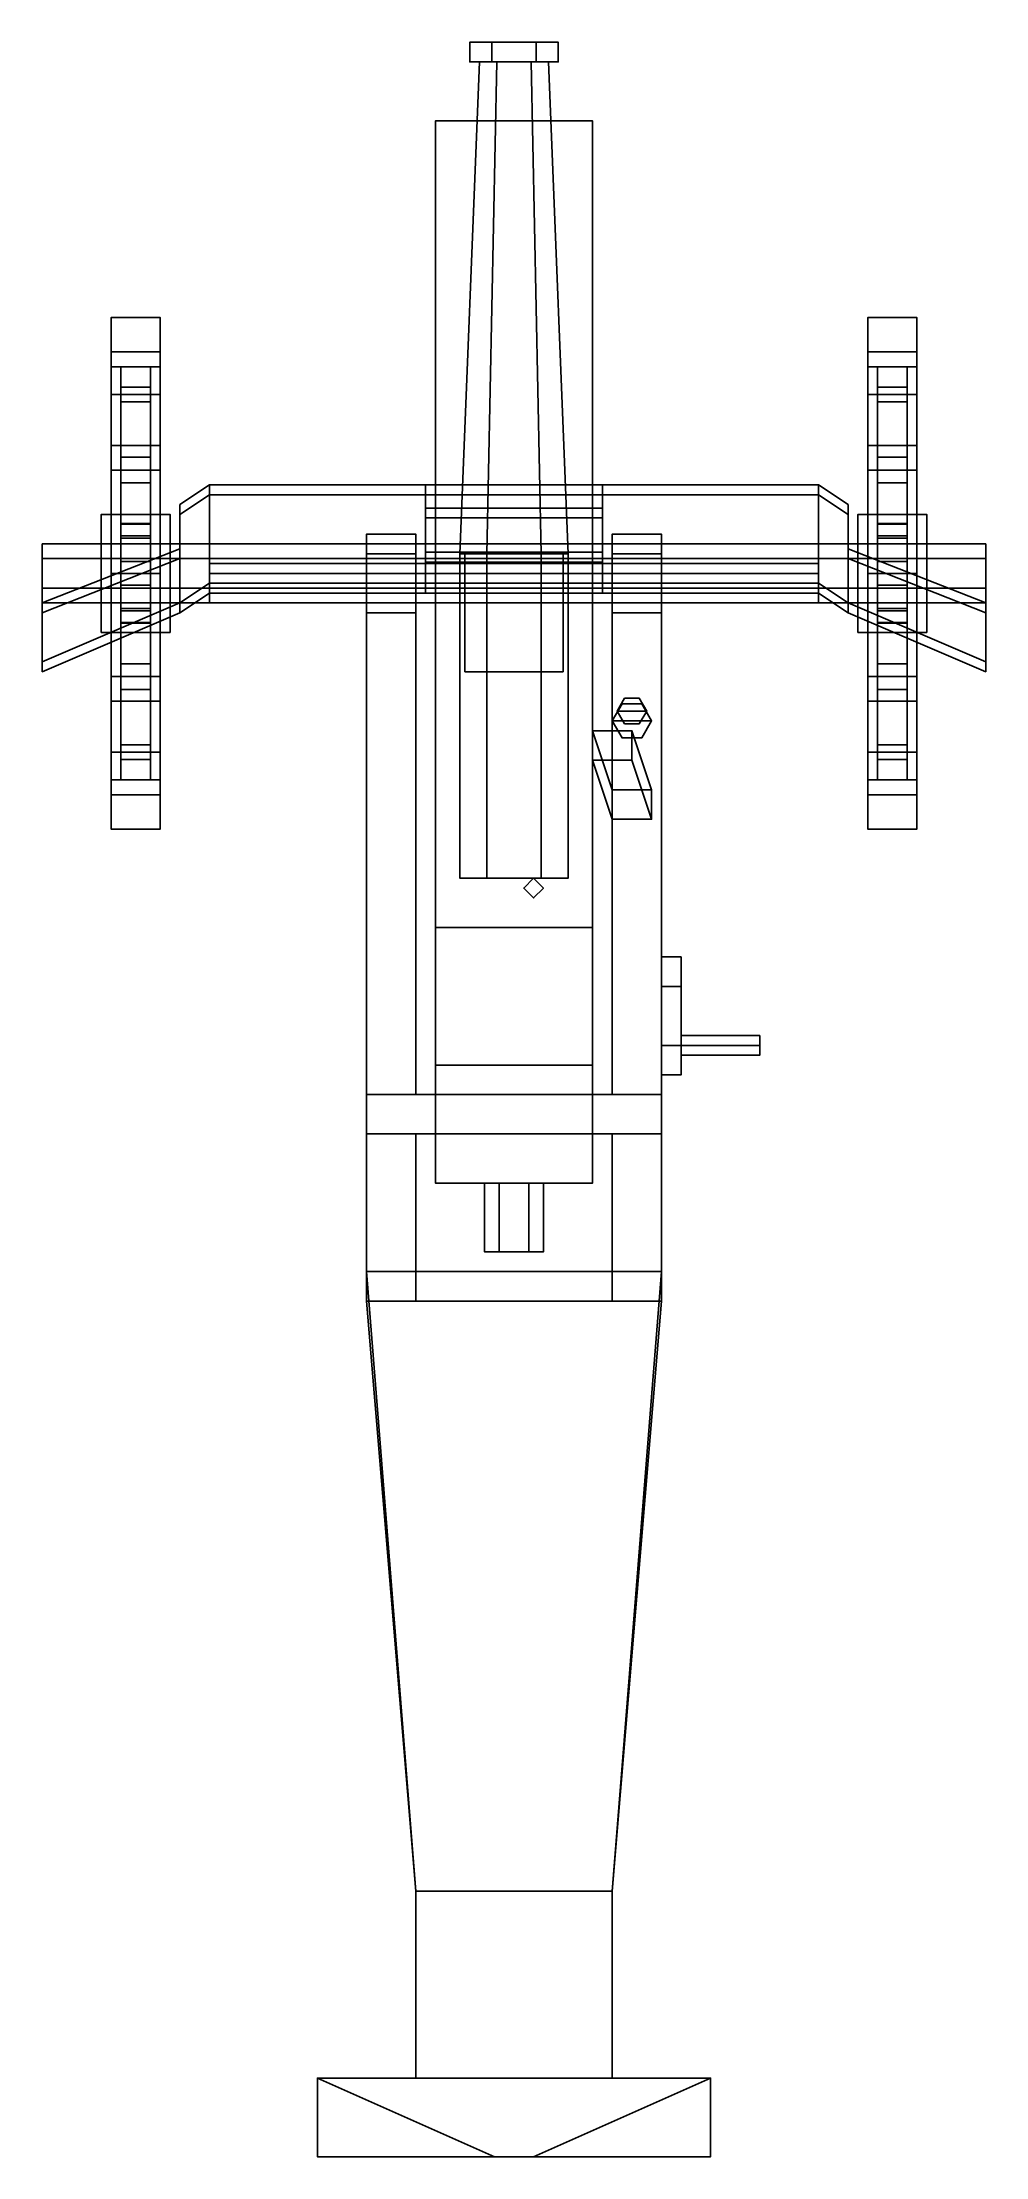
# Model space of a CAD drawing. Header units: millimetres. Extents: x -0.5 to 5.7, y -1.6 to 9.
# Drawn here: x -0.48 to 0.48, y -1.61 to 0.54 of the extents above.
import ezdxf

# ---------------------------------------------------------------- set-up
doc = ezdxf.new("R2010")
doc.units = ezdxf.units.MM
for name, color, linetype in [('barrel', 1, 'Continuous'), ('sleeve', 5, 'Continuous'), ('wheels', 2, 'Continuous')]:
    doc.layers.add(name, color=color, linetype=linetype)

msp = doc.modelspace()

# ---------------------------------------------------------------- linework, layer by layer
for points in [[(-0.31, -0.01, 1.02), (-0.31, 0.09, 0.13), (-0.34, 0.07, 0.13), (-0.34, -0.03, 1.02)], [(-0.31, 0.09, 0.13), (-0.31, 0.08, 0.13), (-0.34, 0.06, 0.13), (-0.34, 0.07, 0.13)], [(-0.09, -0.01, 1.02), (-0.09, 0.09, 0.13), (-0.31, 0.09, 0.13), (-0.31, -0.01, 1.02)], [(0.31, 0.09, 0.13), (0.31, 0.08, 0.13), (-0.31, 0.08, 0.13), (-0.31, 0.09, 0.13)], [(0.09, 0.0664, 0.34), (0.09, 0.09, 0.13), (-0.09, 0.09, 0.13), (-0.09, 0.0664, 0.34)], [(0.31, -0.01, 1.02), (0.31, 0.09, 0.13), (0.09, 0.09, 0.13), (0.09, -0.01, 1.02)], [(0.34, -0.03, 1.02), (0.34, 0.07, 0.13), (0.31, 0.09, 0.13), (0.31, -0.01, 1.02)], [(0.34, 0.07, 0.13), (0.34, 0.06, 0.13), (0.31, 0.08, 0.13), (0.31, 0.09, 0.13)], [(-0.34, -0.04, 1.02), (-0.34, 0.06, 0.13), (-0.31, 0.08, 0.13), (-0.31, -0.02, 1.02)], [(-0.34, 0.07, 0.13), (-0.34, 0.06, 0.13), (-0.34, 0.0151, 0.53), (-0.34, 0.0251, 0.53)], [(-0.31, -0.02, 1.02), (-0.31, 0.08, 0.13), (-0.09, 0.08, 0.13), (-0.09, -0.02, 1.02)], [(-0.09, 0.0564, 0.34), (-0.09, 0.08, 0.13), (0.09, 0.08, 0.13), (0.09, 0.0564, 0.34)], [(-0.09, 0.0115, 0.74), (-0.09, 0.0564, 0.34), (-0.09, 0.0664, 0.34), (-0.09, 0.0215, 0.74)], [(-0.09, 0.0664, 0.34), (-0.09, 0.0564, 0.34), (0.09, 0.0564, 0.34), (0.09, 0.0664, 0.34)], [(0.09, -0.02, 1.02), (0.09, 0.08, 0.13), (0.31, 0.08, 0.13), (0.31, -0.02, 1.02)], [(0.09, 0.0664, 0.34), (0.09, 0.0564, 0.34), (0.09, 0.0115, 0.74), (0.09, 0.0215, 0.74)], [(0.31, -0.02, 1.02), (0.31, 0.08, 0.13), (0.34, 0.06, 0.13), (0.34, -0.04, 1.02)], [(0.34, 0.0151, 0.53), (0.34, 0.06, 0.13), (0.34, 0.07, 0.13), (0.34, 0.0251, 0.53)], [(-0.34, -0.03, 1.02), (-0.34, 0.0251, 0.53), (-0.48, -0.03, 0.53), (-0.48, -0.09, 1.02)], [(-0.34, 0.0251, 0.53), (-0.34, 0.0151, 0.53), (-0.48, -0.04, 0.53), (-0.48, -0.03, 0.53)], [(-0.15, 0.04, 0.2), (-0.15, -0.02, 0.16), (-0.15, -0.02, 0.27), (-0.15, 0.04, 0.27)], [(-0.1, 0.04, 0.2), (-0.1, -0.02, 0.16), (-0.15, -0.02, 0.16), (-0.15, 0.04, 0.2)], [(-0.1, 0.04, 0.27), (-0.1, 0.04, 0.2), (-0.15, 0.04, 0.2), (-0.15, 0.04, 0.27)], [(-0.15, 0.04, 0.27), (-0.15, -0.02, 0.27), (-0.1, -0.02, 0.27), (-0.1, 0.04, 0.27)], [(-0.1, -0.02, 0.27), (-0.1, -0.02, 0.16), (-0.1, 0.04, 0.2), (-0.1, 0.04, 0.27)], [(0.1, 0.04, 0.2), (0.1, -0.02, 0.16), (0.1, -0.02, 0.27), (0.1, 0.04, 0.27)], [(0.15, 0.04, 0.2), (0.15, -0.02, 0.16), (0.1, -0.02, 0.16), (0.1, 0.04, 0.2)], [(0.15, 0.04, 0.27), (0.15, 0.04, 0.2), (0.1, 0.04, 0.2), (0.1, 0.04, 0.27)], [(0.1, 0.04, 0.27), (0.1, -0.02, 0.27), (0.15, -0.02, 0.27), (0.15, 0.04, 0.27)], [(0.15, -0.02, 0.27), (0.15, -0.02, 0.16), (0.15, 0.04, 0.2), (0.15, 0.04, 0.27)], [(0.48, -0.09, 1.02), (0.48, -0.03, 0.53), (0.34, 0.0251, 0.53), (0.34, -0.03, 1.02)], [(0.48, -0.03, 0.53), (0.48, -0.04, 0.53), (0.34, 0.0151, 0.53), (0.34, 0.0251, 0.53)], [(-0.48, -0.1, 1.02), (-0.48, -0.04, 0.53), (-0.34, 0.0151, 0.53), (-0.34, -0.04, 1.02)], [(0.31, 0, 0.3173), (0.31, 0.01, 0.3), (-0.31, 0.01, 0.3), (-0.31, 0, 0.3173)], [(0.31, 0.01, 0.3), (0.31, 0, 0.2827), (-0.31, 0, 0.2827), (-0.31, 0.01, 0.3)], [(-0.31, -0.02, 0.3173), (-0.31, 0, 0.3173), (-0.31, 0.01, 0.3), (-0.31, -0.03, 0.3)], [(-0.31, -0.03, 0.3), (-0.31, 0.01, 0.3), (-0.31, 0, 0.2827), (-0.31, -0.02, 0.2827)], [(0.31, 0, 0.2827), (0.31, -0.02, 0.2827), (-0.31, -0.02, 0.2827), (-0.31, 0, 0.2827)], [(-0.15, 0.02, 0.27), (-0.15, -0.04, 0.27), (-0.15, -0.02, 0.33), (-0.15, 0.01, 0.33)], [(-0.1, 0.01, 0.33), (-0.1, 0.02, 0.27), (-0.15, 0.02, 0.27), (-0.15, 0.01, 0.33)], [(-0.15, 0.01, 0.33), (-0.15, -0.02, 0.33), (-0.1, -0.02, 0.33), (-0.1, 0.01, 0.33)], [(-0.1, -0.02, 0.33), (-0.1, -0.04, 0.27), (-0.1, 0.02, 0.27), (-0.1, 0.01, 0.33)], [(0.09, -0.01, 1.02), (0.09, 0.0215, 0.74), (-0.09, 0.0215, 0.74), (-0.09, -0.01, 1.02)], [(0.09, 0.0215, 0.74), (0.09, 0.0115, 0.74), (-0.09, 0.0115, 0.74), (-0.09, 0.0215, 0.74)], [(-0.09, -0.02, 1.02), (-0.09, 0.0115, 0.74), (0.09, 0.0115, 0.74), (0.09, -0.02, 1.02)], [(0.1, 0.02, 0.27), (0.1, -0.04, 0.27), (0.1, -0.02, 0.33), (0.1, 0.01, 0.33)], [(0.15, 0.01, 0.33), (0.15, 0.02, 0.27), (0.1, 0.02, 0.27), (0.1, 0.01, 0.33)], [(0.1, 0.01, 0.33), (0.1, -0.02, 0.33), (0.15, -0.02, 0.33), (0.15, 0.01, 0.33)], [(0.15, -0.02, 0.33), (0.15, -0.04, 0.27), (0.15, 0.02, 0.27), (0.15, 0.01, 0.33)], [(0.31, -0.03, 0.3), (0.31, 0.01, 0.3), (0.31, 0, 0.3173), (0.31, -0.02, 0.3173)], [(0.31, -0.02, 0.2827), (0.31, 0, 0.2827), (0.31, 0.01, 0.3), (0.31, -0.03, 0.3)], [(0.34, -0.04, 1.02), (0.34, 0.0151, 0.53), (0.48, -0.04, 0.53), (0.48, -0.1, 1.02)], [(-0.34, -0.03, 1.02), (-0.34, -0.04, 1.02), (-0.31, -0.02, 1.02), (-0.31, -0.01, 1.02)], [(0.31, -0.02, 0.3173), (0.31, 0, 0.3173), (-0.31, 0, 0.3173), (-0.31, -0.02, 0.3173)], [(-0.31, -0.01, 1.02), (-0.31, -0.02, 1.02), (0.31, -0.02, 1.02), (0.31, -0.01, 1.02)], [(0.31, -0.03, 0.3), (0.31, -0.02, 0.3173), (-0.31, -0.02, 0.3173), (-0.31, -0.03, 0.3)], [(0.31, -0.02, 0.2827), (0.31, -0.03, 0.3), (-0.31, -0.03, 0.3), (-0.31, -0.02, 0.2827)], [(-0.15, -0.02, 0.16), (-0.15, -0.53, 0.16), (-0.15, -0.53, 0.27), (-0.15, -0.02, 0.27)], [(-0.15, -0.02, 0.27), (-0.15, -0.53, 0.27), (-0.1, -0.53, 0.27), (-0.1, -0.02, 0.27)], [(-0.1, -0.02, 0.16), (-0.1, -0.53, 0.16), (-0.15, -0.53, 0.16), (-0.15, -0.02, 0.16)], [(-0.15, -0.02, 0.33), (-0.15, -0.04, 0.27), (-0.1, -0.04, 0.27), (-0.1, -0.02, 0.33)], [(-0.1, -0.53, 0.27), (-0.1, -0.53, 0.16), (-0.1, -0.02, 0.16), (-0.1, -0.02, 0.27)], [(0.1, -0.02, 0.16), (0.1, -0.53, 0.16), (0.1, -0.53, 0.27), (0.1, -0.02, 0.27)], [(0.1, -0.02, 0.27), (0.1, -0.53, 0.27), (0.15, -0.53, 0.27), (0.15, -0.02, 0.27)], [(0.15, -0.02, 0.16), (0.15, -0.53, 0.16), (0.1, -0.53, 0.16), (0.1, -0.02, 0.16)], [(0.1, -0.02, 0.33), (0.1, -0.04, 0.27), (0.15, -0.04, 0.27), (0.15, -0.02, 0.33)], [(0.15, -0.53, 0.27), (0.15, -0.53, 0.16), (0.15, -0.02, 0.16), (0.15, -0.02, 0.27)], [(0.31, -0.01, 1.02), (0.31, -0.02, 1.02), (0.34, -0.04, 1.02), (0.34, -0.03, 1.02)], [(-0.48, -0.03, 0.53), (-0.48, -0.04, 0.53), (-0.48, -0.1, 1.02), (-0.48, -0.09, 1.02)], [(-0.48, -0.09, 1.02), (-0.48, -0.1, 1.02), (-0.34, -0.04, 1.02), (-0.34, -0.03, 1.02)], [(0.34, -0.03, 1.02), (0.34, -0.04, 1.02), (0.48, -0.1, 1.02), (0.48, -0.09, 1.02)], [(0.48, -0.1, 1.02), (0.48, -0.04, 0.53), (0.48, -0.03, 0.53), (0.48, -0.09, 1.02)], [(0.1125, -0.127, 0.54), (0.105, -0.14, 0.54), (0.105, -0.14, 0.74), (0.1125, -0.127, 0.74)], [(0.105, -0.14, 0.74), (0.135, -0.14, 0.74), (0.1275, -0.127, 0.74), (0.1125, -0.127, 0.74)], [(0.135, -0.14, 0.54), (0.105, -0.14, 0.54), (0.1125, -0.127, 0.54), (0.1275, -0.127, 0.54)], [(0.1275, -0.127, 0.54), (0.1125, -0.127, 0.54), (0.1125, -0.127, 0.74), (0.1275, -0.127, 0.74)], [(0.135, -0.14, 0.54), (0.1275, -0.127, 0.54), (0.1275, -0.127, 0.74), (0.135, -0.14, 0.74)], [(0.11, -0.1327, 0.48), (0.1, -0.15, 0.48), (0.1, -0.15, 0.6), (0.11, -0.1327, 0.6)], [(0.1, -0.15, 0.6), (0.14, -0.15, 0.6), (0.13, -0.1327, 0.6), (0.11, -0.1327, 0.6)], [(0.14, -0.15, 0.48), (0.1, -0.15, 0.48), (0.11, -0.1327, 0.48), (0.13, -0.1327, 0.48)], [(0.1, -0.15, 0.48), (0.11, -0.1673, 0.48), (0.11, -0.1673, 0.6), (0.1, -0.15, 0.6)], [(0.11, -0.1673, 0.6), (0.13, -0.1673, 0.6), (0.14, -0.15, 0.6), (0.1, -0.15, 0.6)], [(0.105, -0.14, 0.54), (0.1125, -0.153, 0.6), (0.1125, -0.153, 0.74), (0.105, -0.14, 0.74)], [(0.1125, -0.153, 0.74), (0.1275, -0.153, 0.74), (0.135, -0.14, 0.74), (0.105, -0.14, 0.74)], [(0.13, -0.1327, 0.48), (0.11, -0.1327, 0.48), (0.11, -0.1327, 0.6), (0.13, -0.1327, 0.6)], [(0.1275, -0.153, 0.6), (0.135, -0.14, 0.54), (0.135, -0.14, 0.74), (0.1275, -0.153, 0.74)], [(0.14, -0.15, 0.48), (0.13, -0.1327, 0.48), (0.13, -0.1327, 0.6), (0.14, -0.15, 0.6)], [(0.13, -0.1673, 0.48), (0.14, -0.15, 0.48), (0.14, -0.15, 0.6), (0.13, -0.1673, 0.6)], [(0.08, -0.16, 0.35), (0.08, -0.19, 0.35), (0.08, -0.19, 0.54), (0.08, -0.16, 0.54)], [(0.12, -0.16, 0.54), (0.12, -0.16, 0.35), (0.08, -0.16, 0.35), (0.08, -0.16, 0.54)], [(0.08, -0.16, 0.54), (0.08, -0.19, 0.54), (0.12, -0.19, 0.54), (0.12, -0.16, 0.54)], [(0.12, -0.16, 0.35), (0.14, -0.22, 0.27), (0.1, -0.22, 0.27), (0.08, -0.16, 0.35)], [(0.1, -0.22, 0.27), (0.1, -0.25, 0.27), (0.08, -0.19, 0.35), (0.08, -0.16, 0.35)], [(0.11, -0.1673, 0.48), (0.13, -0.1673, 0.48), (0.13, -0.1673, 0.6), (0.11, -0.1673, 0.6)], [(0.1125, -0.153, 0.6), (0.1275, -0.153, 0.6), (0.1275, -0.153, 0.74), (0.1125, -0.153, 0.74)], [(0.12, -0.19, 0.54), (0.12, -0.19, 0.35), (0.12, -0.16, 0.35), (0.12, -0.16, 0.54)], [(0.12, -0.19, 0.35), (0.14, -0.25, 0.27), (0.14, -0.22, 0.27), (0.12, -0.16, 0.35)], [(0.08, -0.19, 0.54), (0.08, -0.19, 0.35), (0.12, -0.19, 0.35), (0.12, -0.19, 0.54)], [(0.08, -0.19, 0.35), (0.1, -0.25, 0.27), (0.14, -0.25, 0.27), (0.12, -0.19, 0.35)], [(0.15, -0.39, 0.26), (0.15, -0.42, 0.312), (0.17, -0.42, 0.312), (0.17, -0.39, 0.26)], [(0.15, -0.42, 0.208), (0.15, -0.39, 0.26), (0.17, -0.39, 0.26), (0.17, -0.42, 0.208)], [(0.17, -0.42, 0.312), (0.17, -0.48, 0.312), (0.17, -0.51, 0.26), (0.17, -0.39, 0.26)], [(0.17, -0.39, 0.26), (0.17, -0.51, 0.26), (0.17, -0.48, 0.208), (0.17, -0.42, 0.208)], [(0.15, -0.42, 0.312), (0.15, -0.48, 0.312), (0.17, -0.48, 0.312), (0.17, -0.42, 0.312)], [(0.15, -0.48, 0.208), (0.15, -0.42, 0.208), (0.17, -0.42, 0.208), (0.17, -0.48, 0.208)], [(0.17, -0.47, 0.23), (0.17, -0.48, 0.24), (0.25, -0.48, 0.24), (0.25, -0.47, 0.23)], [(0.17, -0.48, 0.22), (0.17, -0.47, 0.23), (0.25, -0.47, 0.23), (0.25, -0.48, 0.22)], [(0.25, -0.48, 0.24), (0.25, -0.49, 0.23), (0.25, -0.48, 0.22), (0.25, -0.47, 0.23)], [(0.15, -0.48, 0.312), (0.15, -0.51, 0.26), (0.17, -0.51, 0.26), (0.17, -0.48, 0.312)], [(0.15, -0.51, 0.26), (0.15, -0.48, 0.208), (0.17, -0.48, 0.208), (0.17, -0.51, 0.26)], [(0.17, -0.48, 0.24), (0.17, -0.49, 0.23), (0.25, -0.49, 0.23), (0.25, -0.48, 0.24)], [(0.17, -0.49, 0.23), (0.17, -0.48, 0.22), (0.25, -0.48, 0.22), (0.25, -0.49, 0.23)], [(-0.15, -0.53, 0.16), (-0.15, -0.57, 0.16), (-0.15, -0.57, 0.27), (-0.15, -0.53, 0.27)], [(-0.15, -0.53, 0.27), (-0.15, -0.57, 0.27), (0.15, -0.57, 0.27), (0.15, -0.53, 0.27)], [(0.15, -0.53, 0.16), (0.15, -0.57, 0.16), (-0.15, -0.57, 0.16), (-0.15, -0.53, 0.16)], [(0.1, -0.53, 0.27), (0.1, -0.53, 0.16), (-0.1, -0.53, 0.16), (-0.1, -0.53, 0.27)], [(0.15, -0.57, 0.27), (0.15, -0.57, 0.16), (0.15, -0.53, 0.16), (0.15, -0.53, 0.27)], [(-0.15, -0.57, 0.16), (-0.15, -0.71, 0.16), (-0.15, -0.74, 0.27), (-0.15, -0.57, 0.27)], [(-0.1, -0.57, 0.16), (-0.1, -0.71, 0.16), (-0.15, -0.71, 0.16), (-0.15, -0.57, 0.16)], [(-0.15, -0.57, 0.27), (-0.15, -0.74, 0.27), (-0.1, -0.74, 0.27), (-0.1, -0.57, 0.27)], [(-0.1, -0.57, 0.27), (-0.1, -0.57, 0.16), (0.1, -0.57, 0.16), (0.1, -0.57, 0.27)], [(-0.1, -0.74, 0.27), (-0.1, -0.71, 0.16), (-0.1, -0.57, 0.16), (-0.1, -0.57, 0.27)], [(0.1, -0.57, 0.27), (0.1, -0.74, 0.27), (0.15, -0.74, 0.27), (0.15, -0.57, 0.27)], [(0.1, -0.57, 0.16), (0.1, -0.71, 0.16), (0.1, -0.74, 0.27), (0.1, -0.57, 0.27)], [(0.15, -0.57, 0.16), (0.15, -0.71, 0.16), (0.1, -0.71, 0.16), (0.1, -0.57, 0.16)], [(0.15, -0.74, 0.27), (0.15, -0.71, 0.16), (0.15, -0.57, 0.16), (0.15, -0.57, 0.27)], [(-0.15, -0.71, 0.16), (-0.1, -1.34), (-0.1, -1.34, 0.06), (-0.15, -0.74, 0.27)], [(0.15, -0.71, 0.16), (0.1, -1.34), (-0.1, -1.34), (-0.15, -0.71, 0.16)], [(0.1, -0.74, 0.27), (0.1, -0.71, 0.16), (-0.1, -0.71, 0.16), (-0.1, -0.74, 0.27)], [(0.1, -1.34, 0.06), (0.1, -1.34), (0.15, -0.71, 0.16), (0.15, -0.74, 0.27)], [(-0.15, -0.74, 0.27), (-0.1, -1.34, 0.06), (0.1, -1.34, 0.06), (0.15, -0.74, 0.27)], [(0.1, -1.34), (0.1, -1.53), (-0.1, -1.53), (-0.1, -1.34)], [(-0.1, -1.34), (-0.1, -1.53), (-0.1, -1.53, 0.06), (-0.1, -1.34, 0.06)], [(-0.1, -1.34, 0.06), (-0.1, -1.53, 0.06), (0.1, -1.53, 0.06), (0.1, -1.34, 0.06)], [(0.1, -1.53, 0.06), (0.1, -1.53), (0.1, -1.34), (0.1, -1.34, 0.06)], [(0.2, -1.53, 0.05), (0.2, -1.61, 0.06), (-0.2, -1.61, 0.06), (-0.2, -1.53, 0.05)], [(-0.2, -1.53, 0.05), (-0.2, -1.61, 0.06), (0.2, -1.61, 0.06), (0.2, -1.53, 0.05)], [(0.2, -1.53, -0.03), (0.2, -1.53, 0.05), (-0.2, -1.53, 0.05), (-0.2, -1.53, -0.03)], [(-0.2, -1.53, -0.03), (-0.2, -1.53, 0.05), (0.2, -1.53, 0.05), (0.2, -1.53, -0.03)], [(-0.02, -1.61, -0.1), (-0.2, -1.53, -0.03), (0.2, -1.53, -0.03), (0.02, -1.61, -0.1)], [(0.02, -1.61, -0.1), (0.2, -1.53, -0.03), (-0.2, -1.53, -0.03), (-0.02, -1.61, -0.1)], [(-0.1, -1.53, 0.06), (-0.1, -1.53), (0.1, -1.53), (0.1, -1.53, 0.06)]]:
    msp.add_3dface(points)
at = {"layer": 'barrel'}
for points in [[(-0.0225, 0.54, 0.529), (-0.045, 0.54, 0.49), (-0.045, 0.52, 0.49), (-0.0225, 0.52, 0.529)], [(-0.045, 0.54, 0.49), (-0.0225, 0.54, 0.451), (-0.0225, 0.52, 0.451), (-0.045, 0.52, 0.49)], [(0.045, 0.54, 0.49), (-0.045, 0.54, 0.49), (-0.0225, 0.54, 0.529), (0.0225, 0.54, 0.529)], [(0.0225, 0.54, 0.451), (-0.0225, 0.54, 0.451), (-0.045, 0.54, 0.49), (0.045, 0.54, 0.49)], [(0.0225, 0.54, 0.529), (-0.0225, 0.54, 0.529), (-0.0225, 0.52, 0.529), (0.0225, 0.52, 0.529)], [(-0.0225, 0.54, 0.451), (0.0225, 0.54, 0.451), (0.0225, 0.52, 0.451), (-0.0225, 0.52, 0.451)], [(0.045, 0.54, 0.49), (0.0225, 0.54, 0.529), (0.0225, 0.52, 0.529), (0.045, 0.52, 0.49)], [(0.0225, 0.54, 0.451), (0.045, 0.54, 0.49), (0.045, 0.52, 0.49), (0.0225, 0.52, 0.451)], [(-0.0175, 0.52, 0.5203), (-0.035, 0.52, 0.49), (-0.055, 0.02, 0.49), (-0.0275, 0.02, 0.5376)], [(-0.035, 0.52, 0.49), (-0.0175, 0.52, 0.4597), (-0.0275, 0.02, 0.4424), (-0.055, 0.02, 0.49)], [(-0.0225, 0.52, 0.451), (0.0225, 0.52, 0.451), (0.045, 0.52, 0.49), (-0.045, 0.52, 0.49)], [(-0.045, 0.52, 0.49), (0.045, 0.52, 0.49), (0.0225, 0.52, 0.529), (-0.0225, 0.52, 0.529)], [(0.0175, 0.52, 0.5203), (-0.0175, 0.52, 0.5203), (-0.0275, 0.02, 0.5376), (0.0275, 0.02, 0.5376)], [(-0.0175, 0.52, 0.4597), (0.0175, 0.52, 0.4597), (0.0275, 0.02, 0.4424), (-0.0275, 0.02, 0.4424)], [(0.035, 0.52, 0.49), (0.0175, 0.52, 0.5203), (0.0275, 0.02, 0.5376), (0.055, 0.02, 0.49)], [(0.0175, 0.52, 0.4597), (0.035, 0.52, 0.49), (0.055, 0.02, 0.49), (0.0275, 0.02, 0.4424)], [(-0.0275, 0.02, 0.5376), (-0.055, 0.02, 0.49), (-0.055, -0.31, 0.49), (-0.0275, -0.31, 0.5376)], [(-0.055, 0.02, 0.49), (-0.0275, 0.02, 0.4424), (-0.0275, -0.31, 0.4424), (-0.055, -0.31, 0.49)], [(0.0275, 0.02, 0.5376), (-0.0275, 0.02, 0.5376), (-0.0275, -0.31, 0.5376), (0.0275, -0.31, 0.5376)], [(-0.0275, 0.02, 0.4424), (0.0275, 0.02, 0.4424), (0.0275, -0.31, 0.4424), (-0.0275, -0.31, 0.4424)], [(0.055, 0.02, 0.49), (0.0275, 0.02, 0.5376), (0.0275, -0.31, 0.5376), (0.055, -0.31, 0.49)], [(0.0275, 0.02, 0.4424), (0.055, 0.02, 0.49), (0.055, -0.31, 0.49), (0.0275, -0.31, 0.4424)], [(0.0275, -0.31, 0.5376), (-0.0275, -0.31, 0.5376), (-0.055, -0.31, 0.49), (0.055, -0.31, 0.49)], [(0.055, -0.31, 0.49), (-0.055, -0.31, 0.49), (-0.0275, -0.31, 0.4424), (0.0275, -0.31, 0.4424)], [(0.02, -0.31, 0.46), (0.01, -0.32, 0.46), (0.01, -0.32, 0.59), (0.02, -0.31, 0.59)], [(0.02, -0.31, 0.46), (0.03, -0.32, 0.46), (0.02, -0.33, 0.46), (0.01, -0.32, 0.46)], [(0.01, -0.32, 0.59), (0.02, -0.33, 0.59), (0.03, -0.32, 0.59), (0.02, -0.31, 0.59)], [(0.01, -0.32, 0.46), (0.02, -0.33, 0.46), (0.02, -0.33, 0.59), (0.01, -0.32, 0.59)], [(0.03, -0.32, 0.46), (0.02, -0.31, 0.46), (0.02, -0.31, 0.59), (0.03, -0.32, 0.59)], [(0.02, -0.33, 0.46), (0.03, -0.32, 0.46), (0.03, -0.32, 0.59), (0.02, -0.33, 0.59)]]:
    msp.add_3dface(points, dxfattribs=at)
at = {"layer": 'sleeve'}
for points in [[(-0.08, 0.46, 0.35), (-0.08, -0.62, 0.35), (-0.08, -0.62, 0.43), (-0.08, 0.46, 0.43)], [(-0.08, 0.46, 0.43), (-0.08, -0.62, 0.43), (0.08, -0.62, 0.43), (0.08, 0.46, 0.43)], [(0.08, 0.46, 0.43), (0.08, 0.46, 0.35), (-0.08, 0.46, 0.35), (-0.08, 0.46, 0.43)], [(0.08, 0.46, 0.35), (0.08, -0.62, 0.35), (-0.08, -0.62, 0.35), (-0.08, 0.46, 0.35)], [(0.08, -0.62, 0.43), (0.08, -0.62, 0.35), (0.08, 0.46, 0.35), (0.08, 0.46, 0.43)], [(-0.05, 0.02, 0.27), (-0.05, -0.1, 0.27), (-0.05, -0.1, 0.35), (-0.05, 0.02, 0.35)], [(0.05, 0.02, 0.35), (0.05, 0.02, 0.27), (-0.05, 0.02, 0.27), (-0.05, 0.02, 0.35)], [(0.05, 0.02, 0.27), (0.05, -0.1, 0.27), (-0.05, -0.1, 0.27), (-0.05, 0.02, 0.27)], [(0.05, -0.1, 0.35), (0.05, -0.1, 0.27), (0.05, 0.02, 0.27), (0.05, 0.02, 0.35)], [(-0.05, -0.1, 0.35), (-0.05, -0.1, 0.27), (0.05, -0.1, 0.27), (0.05, -0.1, 0.35)], [(0.08, -0.34, 0.43), (0.08, -0.55, 0.43), (0.08, -0.55, 0.52), (0.08, -0.34, 0.52)], [(0.08, -0.34, 0.52), (0.08, -0.55, 0.52), (0.08, -0.55, 0.43), (0.08, -0.34, 0.43)], [(-0.08, -0.36, 0.27), (-0.08, -0.5, 0.27), (-0.08, -0.5, 0.35), (-0.08, -0.36, 0.35)], [(0.08, -0.36, 0.35), (0.08, -0.36, 0.27), (-0.08, -0.36, 0.27), (-0.08, -0.36, 0.35)], [(0.08, -0.36, 0.27), (0.08, -0.5, 0.27), (-0.08, -0.5, 0.27), (-0.08, -0.36, 0.27)], [(0.08, -0.5, 0.35), (0.08, -0.5, 0.27), (0.08, -0.36, 0.27), (0.08, -0.36, 0.35)], [(-0.08, -0.5, 0.35), (-0.08, -0.5, 0.27), (0.08, -0.5, 0.27), (0.08, -0.5, 0.35)], [(-0.08, -0.62, 0.43), (-0.08, -0.62, 0.35), (0.08, -0.62, 0.35), (0.08, -0.62, 0.43)], [(-0.015, -0.62, 0.416), (-0.03, -0.62, 0.39), (-0.03, -0.69, 0.39), (-0.015, -0.69, 0.416)], [(-0.03, -0.62, 0.39), (-0.015, -0.62, 0.364), (-0.015, -0.69, 0.364), (-0.03, -0.69, 0.39)], [(0.015, -0.62, 0.416), (-0.015, -0.62, 0.416), (-0.015, -0.69, 0.416), (0.015, -0.69, 0.416)], [(-0.015, -0.62, 0.364), (0.015, -0.62, 0.364), (0.015, -0.69, 0.364), (-0.015, -0.69, 0.364)], [(0.03, -0.62, 0.39), (0.015, -0.62, 0.416), (0.015, -0.69, 0.416), (0.03, -0.69, 0.39)], [(0.015, -0.62, 0.364), (0.03, -0.62, 0.39), (0.03, -0.69, 0.39), (0.015, -0.69, 0.364)], [(0.015, -0.69, 0.416), (-0.015, -0.69, 0.416), (-0.03, -0.69, 0.39), (0.03, -0.69, 0.39)], [(0.03, -0.69, 0.39), (-0.03, -0.69, 0.39), (-0.015, -0.69, 0.364), (0.015, -0.69, 0.364)]]:
    msp.add_3dface(points, dxfattribs=at)
at = {"layer": 'wheels'}
for points in [[(-0.41, 0.2252, 0.38), (-0.41, 0.26, 0.25), (-0.41, 0.21, 0.25), (-0.41, 0.1819, 0.355)], [(-0.36, 0.2252, 0.38), (-0.36, 0.26, 0.25), (-0.41, 0.26, 0.25), (-0.41, 0.2252, 0.38)], [(-0.41, 0.26, 0.25), (-0.41, 0.2252, 0.12), (-0.41, 0.1819, 0.145), (-0.41, 0.21, 0.25)], [(-0.36, 0.26, 0.25), (-0.36, 0.2252, 0.12), (-0.41, 0.2252, 0.12), (-0.41, 0.26, 0.25)], [(-0.36, 0.26, 0.25), (-0.36, 0.2252, 0.38), (-0.36, 0.1819, 0.355), (-0.36, 0.21, 0.25)], [(-0.36, 0.2252, 0.12), (-0.36, 0.26, 0.25), (-0.36, 0.21, 0.25), (-0.36, 0.1819, 0.145)], [(0.41, 0.2252, 0.38), (0.41, 0.26, 0.25), (0.36, 0.26, 0.25), (0.36, 0.2252, 0.38)], [(0.41, 0.26, 0.25), (0.41, 0.2252, 0.12), (0.36, 0.2252, 0.12), (0.36, 0.26, 0.25)], [(0.36, 0.26, 0.25), (0.36, 0.2252, 0.12), (0.36, 0.1819, 0.145), (0.36, 0.21, 0.25)], [(0.36, 0.2252, 0.38), (0.36, 0.26, 0.25), (0.36, 0.21, 0.25), (0.36, 0.1819, 0.355)], [(0.41, 0.26, 0.25), (0.41, 0.2252, 0.38), (0.41, 0.1819, 0.355), (0.41, 0.21, 0.25)], [(0.41, 0.2252, 0.12), (0.41, 0.26, 0.25), (0.41, 0.21, 0.25), (0.41, 0.1819, 0.145)], [(-0.41, 0.2252, 0.12), (-0.41, 0.13, 0.0248), (-0.41, 0.105, 0.0681), (-0.41, 0.1819, 0.145)], [(-0.36, 0.2252, 0.12), (-0.36, 0.13, 0.0248), (-0.41, 0.13, 0.0248), (-0.41, 0.2252, 0.12)], [(-0.41, 0.13, 0.4752), (-0.41, 0.2252, 0.38), (-0.41, 0.1819, 0.355), (-0.41, 0.105, 0.4319)], [(-0.36, 0.13, 0.4752), (-0.36, 0.2252, 0.38), (-0.41, 0.2252, 0.38), (-0.41, 0.13, 0.4752)], [(-0.36, 0.13, 0.0248), (-0.36, 0.2252, 0.12), (-0.36, 0.1819, 0.145), (-0.36, 0.105, 0.0681)], [(-0.36, 0.2252, 0.38), (-0.36, 0.13, 0.4752), (-0.36, 0.105, 0.4319), (-0.36, 0.1819, 0.355)], [(0.41, 0.13, 0.4752), (0.41, 0.2252, 0.38), (0.36, 0.2252, 0.38), (0.36, 0.13, 0.4752)], [(0.41, 0.2252, 0.12), (0.41, 0.13, 0.0248), (0.36, 0.13, 0.0248), (0.36, 0.2252, 0.12)], [(0.36, 0.2252, 0.12), (0.36, 0.13, 0.0248), (0.36, 0.105, 0.0681), (0.36, 0.1819, 0.145)], [(0.36, 0.13, 0.4752), (0.36, 0.2252, 0.38), (0.36, 0.1819, 0.355), (0.36, 0.105, 0.4319)], [(0.41, 0.13, 0.0248), (0.41, 0.2252, 0.12), (0.41, 0.1819, 0.145), (0.41, 0.105, 0.0681)], [(0.41, 0.2252, 0.38), (0.41, 0.13, 0.4752), (0.41, 0.105, 0.4319), (0.41, 0.1819, 0.355)], [(-0.36, 0.21, 0.25), (-0.36, 0.1819, 0.355), (-0.41, 0.1819, 0.355), (-0.41, 0.21, 0.25)], [(-0.36, 0.1819, 0.145), (-0.36, 0.21, 0.25), (-0.41, 0.21, 0.25), (-0.41, 0.1819, 0.145)], [(-0.4, 0.21, 0.235), (-0.4, 0.05, 0.235), (-0.4, 0.05, 0.265), (-0.4, 0.21, 0.265)], [(-0.37, 0.21, 0.235), (-0.37, 0.05, 0.235), (-0.4, 0.05, 0.235), (-0.4, 0.21, 0.235)], [(-0.4, 0.21, 0.265), (-0.4, 0.05, 0.265), (-0.37, 0.05, 0.265), (-0.37, 0.21, 0.265)], [(-0.37, 0.05, 0.265), (-0.37, 0.05, 0.235), (-0.37, 0.21, 0.235), (-0.37, 0.21, 0.265)], [(0.41, 0.21, 0.25), (0.41, 0.1819, 0.355), (0.36, 0.1819, 0.355), (0.36, 0.21, 0.25)], [(0.41, 0.1819, 0.145), (0.41, 0.21, 0.25), (0.36, 0.21, 0.25), (0.36, 0.1819, 0.145)], [(0.37, 0.21, 0.235), (0.37, 0.05, 0.235), (0.37, 0.05, 0.265), (0.37, 0.21, 0.265)], [(0.37, 0.21, 0.265), (0.37, 0.05, 0.265), (0.4, 0.05, 0.265), (0.4, 0.21, 0.265)], [(0.4, 0.21, 0.235), (0.4, 0.05, 0.235), (0.37, 0.05, 0.235), (0.37, 0.21, 0.235)], [(0.4, 0.05, 0.265), (0.4, 0.05, 0.235), (0.4, 0.21, 0.235), (0.4, 0.21, 0.265)], [(-0.36, 0.105, 0.0681), (-0.36, 0.1819, 0.145), (-0.41, 0.1819, 0.145), (-0.41, 0.105, 0.0681)], [(-0.36, 0.1819, 0.355), (-0.36, 0.105, 0.4319), (-0.41, 0.105, 0.4319), (-0.41, 0.1819, 0.355)], [(-0.4, 0.1894, 0.158), (-0.4, 0.0508, 0.238), (-0.37, 0.0508, 0.238), (-0.37, 0.1894, 0.158)], [(-0.4, 0.1744, 0.132), (-0.4, 0.0358, 0.212), (-0.4, 0.0508, 0.238), (-0.4, 0.1894, 0.158)], [(-0.37, 0.1894, 0.342), (-0.37, 0.0508, 0.262), (-0.4, 0.0508, 0.262), (-0.4, 0.1894, 0.342)], [(-0.4, 0.1894, 0.342), (-0.4, 0.0508, 0.262), (-0.4, 0.0358, 0.288), (-0.4, 0.1744, 0.368)], [(-0.37, 0.1744, 0.132), (-0.37, 0.0358, 0.212), (-0.4, 0.0358, 0.212), (-0.4, 0.1744, 0.132)], [(-0.4, 0.1744, 0.368), (-0.4, 0.0358, 0.288), (-0.37, 0.0358, 0.288), (-0.37, 0.1744, 0.368)], [(-0.37, 0.0508, 0.238), (-0.37, 0.0358, 0.212), (-0.37, 0.1744, 0.132), (-0.37, 0.1894, 0.158)], [(-0.37, 0.0358, 0.288), (-0.37, 0.0508, 0.262), (-0.37, 0.1894, 0.342), (-0.37, 0.1744, 0.368)], [(0.41, 0.1819, 0.355), (0.41, 0.105, 0.4319), (0.36, 0.105, 0.4319), (0.36, 0.1819, 0.355)], [(0.41, 0.105, 0.0681), (0.41, 0.1819, 0.145), (0.36, 0.1819, 0.145), (0.36, 0.105, 0.0681)], [(0.37, 0.1744, 0.132), (0.37, 0.0358, 0.212), (0.37, 0.0508, 0.238), (0.37, 0.1894, 0.158)], [(0.37, 0.1894, 0.158), (0.37, 0.0508, 0.238), (0.4, 0.0508, 0.238), (0.4, 0.1894, 0.158)], [(0.37, 0.1894, 0.342), (0.37, 0.0508, 0.262), (0.37, 0.0358, 0.288), (0.37, 0.1744, 0.368)], [(0.4, 0.1894, 0.342), (0.4, 0.0508, 0.262), (0.37, 0.0508, 0.262), (0.37, 0.1894, 0.342)], [(0.4, 0.1744, 0.132), (0.4, 0.0358, 0.212), (0.37, 0.0358, 0.212), (0.37, 0.1744, 0.132)], [(0.37, 0.1744, 0.368), (0.37, 0.0358, 0.288), (0.4, 0.0358, 0.288), (0.4, 0.1744, 0.368)], [(0.4, 0.0508, 0.238), (0.4, 0.0358, 0.212), (0.4, 0.1744, 0.132), (0.4, 0.1894, 0.158)], [(0.4, 0.0358, 0.288), (0.4, 0.0508, 0.262), (0.4, 0.1894, 0.342), (0.4, 0.1744, 0.368)], [(-0.41, 0.13, 0.0248), (-0.41, 0, -0.01), (-0.41, 0, 0.04), (-0.41, 0.105, 0.0681)], [(-0.36, 0.13, 0.0248), (-0.36, 0, -0.01), (-0.41, 0, -0.01), (-0.41, 0.13, 0.0248)], [(-0.41, 0, 0.51), (-0.41, 0.13, 0.4752), (-0.41, 0.105, 0.4319), (-0.41, 0, 0.46)], [(-0.36, 0, 0.51), (-0.36, 0.13, 0.4752), (-0.41, 0.13, 0.4752), (-0.41, 0, 0.51)], [(-0.36, 0, -0.01), (-0.36, 0.13, 0.0248), (-0.36, 0.105, 0.0681), (-0.36, 0, 0.04)], [(-0.36, 0.13, 0.4752), (-0.36, 0, 0.51), (-0.36, 0, 0.46), (-0.36, 0.105, 0.4319)], [(0.41, 0, 0.51), (0.41, 0.13, 0.4752), (0.36, 0.13, 0.4752), (0.36, 0, 0.51)], [(0.41, 0.13, 0.0248), (0.41, 0, -0.01), (0.36, 0, -0.01), (0.36, 0.13, 0.0248)], [(0.36, 0.13, 0.0248), (0.36, 0, -0.01), (0.36, 0, 0.04), (0.36, 0.105, 0.0681)], [(0.36, 0, 0.51), (0.36, 0.13, 0.4752), (0.36, 0.105, 0.4319), (0.36, 0, 0.46)], [(0.41, 0, -0.01), (0.41, 0.13, 0.0248), (0.41, 0.105, 0.0681), (0.41, 0, 0.04)], [(0.41, 0.13, 0.4752), (0.41, 0, 0.51), (0.41, 0, 0.46), (0.41, 0.105, 0.4319)], [(-0.4, 0.118, 0.0756), (-0.4, 0.038, 0.2142), (-0.37, 0.038, 0.2142), (-0.37, 0.118, 0.0756)], [(-0.4, 0.092, 0.0606), (-0.4, 0.012, 0.1992), (-0.4, 0.038, 0.2142), (-0.4, 0.118, 0.0756)], [(-0.37, 0.118, 0.4244), (-0.37, 0.038, 0.2858), (-0.4, 0.038, 0.2858), (-0.4, 0.118, 0.4244)], [(-0.4, 0.118, 0.4244), (-0.4, 0.038, 0.2858), (-0.4, 0.012, 0.3008), (-0.4, 0.092, 0.4394)], [(-0.37, 0.038, 0.2142), (-0.37, 0.012, 0.1992), (-0.37, 0.092, 0.0606), (-0.37, 0.118, 0.0756)], [(-0.37, 0.012, 0.3008), (-0.37, 0.038, 0.2858), (-0.37, 0.118, 0.4244), (-0.37, 0.092, 0.4394)], [(0.37, 0.092, 0.0606), (0.37, 0.012, 0.1992), (0.37, 0.038, 0.2142), (0.37, 0.118, 0.0756)], [(0.37, 0.118, 0.0756), (0.37, 0.038, 0.2142), (0.4, 0.038, 0.2142), (0.4, 0.118, 0.0756)], [(0.37, 0.118, 0.4244), (0.37, 0.038, 0.2858), (0.37, 0.012, 0.3008), (0.37, 0.092, 0.4394)], [(0.4, 0.118, 0.4244), (0.4, 0.038, 0.2858), (0.37, 0.038, 0.2858), (0.37, 0.118, 0.4244)], [(0.4, 0.038, 0.2142), (0.4, 0.012, 0.1992), (0.4, 0.092, 0.0606), (0.4, 0.118, 0.0756)], [(0.4, 0.012, 0.3008), (0.4, 0.038, 0.2858), (0.4, 0.118, 0.4244), (0.4, 0.092, 0.4394)], [(-0.36, 0, 0.04), (-0.36, 0.105, 0.0681), (-0.41, 0.105, 0.0681), (-0.41, 0, 0.04)], [(-0.36, 0.105, 0.4319), (-0.36, 0, 0.46), (-0.41, 0, 0.46), (-0.41, 0.105, 0.4319)], [(-0.37, 0.092, 0.0606), (-0.37, 0.012, 0.1992), (-0.4, 0.012, 0.1992), (-0.4, 0.092, 0.0606)], [(-0.4, 0.092, 0.4394), (-0.4, 0.012, 0.3008), (-0.37, 0.012, 0.3008), (-0.37, 0.092, 0.4394)], [(0.41, 0.105, 0.4319), (0.41, 0, 0.46), (0.36, 0, 0.46), (0.36, 0.105, 0.4319)], [(0.41, 0, 0.04), (0.41, 0.105, 0.0681), (0.36, 0.105, 0.0681), (0.36, 0, 0.04)], [(0.4, 0.092, 0.0606), (0.4, 0.012, 0.1992), (0.37, 0.012, 0.1992), (0.37, 0.092, 0.0606)], [(0.37, 0.092, 0.4394), (0.37, 0.012, 0.3008), (0.4, 0.012, 0.3008), (0.4, 0.092, 0.4394)], [(-0.42, -0.03, 0.302), (-0.42, 0.03, 0.302), (-0.42, 0.06, 0.25), (-0.42, -0.06, 0.25)], [(-0.35, 0.03, 0.302), (-0.35, 0.06, 0.25), (-0.42, 0.06, 0.25), (-0.42, 0.03, 0.302)], [(-0.42, -0.06, 0.25), (-0.42, 0.06, 0.25), (-0.42, 0.03, 0.198), (-0.42, -0.03, 0.198)], [(-0.35, 0.06, 0.25), (-0.35, 0.03, 0.198), (-0.42, 0.03, 0.198), (-0.42, 0.06, 0.25)], [(-0.35, -0.06, 0.25), (-0.35, 0.06, 0.25), (-0.35, 0.03, 0.302), (-0.35, -0.03, 0.302)], [(-0.35, -0.03, 0.198), (-0.35, 0.03, 0.198), (-0.35, 0.06, 0.25), (-0.35, -0.06, 0.25)], [(0.42, 0.03, 0.302), (0.42, 0.06, 0.25), (0.35, 0.06, 0.25), (0.35, 0.03, 0.302)], [(0.42, 0.06, 0.25), (0.42, 0.03, 0.198), (0.35, 0.03, 0.198), (0.35, 0.06, 0.25)], [(0.35, -0.03, 0.302), (0.35, 0.03, 0.302), (0.35, 0.06, 0.25), (0.35, -0.06, 0.25)], [(0.35, -0.06, 0.25), (0.35, 0.06, 0.25), (0.35, 0.03, 0.198), (0.35, -0.03, 0.198)], [(0.42, -0.06, 0.25), (0.42, 0.06, 0.25), (0.42, 0.03, 0.302), (0.42, -0.03, 0.302)], [(0.42, -0.03, 0.198), (0.42, 0.03, 0.198), (0.42, 0.06, 0.25), (0.42, -0.06, 0.25)], [(0.48, 0.015, 0.276), (0.48, 0.03, 0.25), (-0.48, 0.03, 0.25), (-0.48, 0.015, 0.276)], [(0.48, 0.03, 0.25), (0.48, 0.015, 0.224), (-0.48, 0.015, 0.224), (-0.48, 0.03, 0.25)], [(-0.48, -0.015, 0.276), (-0.48, 0.015, 0.276), (-0.48, 0.03, 0.25), (-0.48, -0.03, 0.25)], [(-0.48, -0.03, 0.25), (-0.48, 0.03, 0.25), (-0.48, 0.015, 0.224), (-0.48, -0.015, 0.224)], [(-0.35, 0.03, 0.198), (-0.35, -0.03, 0.198), (-0.42, -0.03, 0.198), (-0.42, 0.03, 0.198)], [(-0.35, -0.03, 0.302), (-0.35, 0.03, 0.302), (-0.42, 0.03, 0.302), (-0.42, -0.03, 0.302)], [(0.42, -0.03, 0.302), (0.42, 0.03, 0.302), (0.35, 0.03, 0.302), (0.35, -0.03, 0.302)], [(0.42, 0.03, 0.198), (0.42, -0.03, 0.198), (0.35, -0.03, 0.198), (0.35, 0.03, 0.198)], [(0.48, -0.03, 0.25), (0.48, 0.03, 0.25), (0.48, 0.015, 0.276), (0.48, -0.015, 0.276)], [(0.48, -0.015, 0.224), (0.48, 0.015, 0.224), (0.48, 0.03, 0.25), (0.48, -0.03, 0.25)], [(0.48, -0.015, 0.276), (0.48, 0.015, 0.276), (-0.48, 0.015, 0.276), (-0.48, -0.015, 0.276)], [(0.48, 0.015, 0.224), (0.48, -0.015, 0.224), (-0.48, -0.015, 0.224), (-0.48, 0.015, 0.224)], [(-0.41, 0, -0.01), (-0.41, -0.13, 0.0248), (-0.41, -0.105, 0.0681), (-0.41, 0, 0.04)], [(-0.36, 0, -0.01), (-0.36, -0.13, 0.0248), (-0.41, -0.13, 0.0248), (-0.41, 0, -0.01)], [(-0.41, -0.13, 0.4752), (-0.41, 0, 0.51), (-0.41, 0, 0.46), (-0.41, -0.105, 0.4319)], [(-0.36, 0, 0.46), (-0.36, -0.105, 0.4319), (-0.41, -0.105, 0.4319), (-0.41, 0, 0.46)], [(-0.4, 0.015, 0.04), (-0.4, 0.015, 0.2), (-0.37, 0.015, 0.2), (-0.37, 0.015, 0.04)], [(-0.4, -0.015, 0.04), (-0.4, -0.015, 0.2), (-0.4, 0.015, 0.2), (-0.4, 0.015, 0.04)], [(-0.37, 0.015, 0.46), (-0.37, 0.015, 0.3), (-0.4, 0.015, 0.3), (-0.4, 0.015, 0.46)], [(-0.4, 0.015, 0.46), (-0.4, 0.015, 0.3), (-0.4, -0.015, 0.3), (-0.4, -0.015, 0.46)], [(-0.37, 0.015, 0.2), (-0.37, -0.015, 0.2), (-0.37, -0.015, 0.04), (-0.37, 0.015, 0.04)], [(-0.37, -0.015, 0.3), (-0.37, 0.015, 0.3), (-0.37, 0.015, 0.46), (-0.37, -0.015, 0.46)], [(-0.36, -0.13, 0.0248), (-0.36, 0, -0.01), (-0.36, 0, 0.04), (-0.36, -0.105, 0.0681)], [(-0.36, 0, 0.51), (-0.36, -0.13, 0.4752), (-0.36, -0.105, 0.4319), (-0.36, 0, 0.46)], [(0.41, 0, 0.46), (0.41, -0.105, 0.4319), (0.36, -0.105, 0.4319), (0.36, 0, 0.46)], [(0.41, 0, -0.01), (0.41, -0.13, 0.0248), (0.36, -0.13, 0.0248), (0.36, 0, -0.01)], [(0.36, -0.13, 0.4752), (0.36, 0, 0.51), (0.36, 0, 0.46), (0.36, -0.105, 0.4319)], [(0.36, 0, -0.01), (0.36, -0.13, 0.0248), (0.36, -0.105, 0.0681), (0.36, 0, 0.04)], [(0.37, -0.015, 0.04), (0.37, -0.015, 0.2), (0.37, 0.015, 0.2), (0.37, 0.015, 0.04)], [(0.37, 0.015, 0.04), (0.37, 0.015, 0.2), (0.4, 0.015, 0.2), (0.4, 0.015, 0.04)], [(0.37, 0.015, 0.46), (0.37, 0.015, 0.3), (0.37, -0.015, 0.3), (0.37, -0.015, 0.46)], [(0.4, 0.015, 0.46), (0.4, 0.015, 0.3), (0.37, 0.015, 0.3), (0.37, 0.015, 0.46)], [(0.4, 0.015, 0.2), (0.4, -0.015, 0.2), (0.4, -0.015, 0.04), (0.4, 0.015, 0.04)], [(0.4, -0.015, 0.3), (0.4, 0.015, 0.3), (0.4, 0.015, 0.46), (0.4, -0.015, 0.46)], [(0.41, -0.13, 0.0248), (0.41, 0, -0.01), (0.41, 0, 0.04), (0.41, -0.105, 0.0681)], [(0.41, 0, 0.51), (0.41, -0.13, 0.4752), (0.41, -0.105, 0.4319), (0.41, 0, 0.46)], [(0.48, -0.03, 0.25), (0.48, -0.015, 0.276), (-0.48, -0.015, 0.276), (-0.48, -0.03, 0.25)], [(0.48, -0.015, 0.224), (0.48, -0.03, 0.25), (-0.48, -0.03, 0.25), (-0.48, -0.015, 0.224)], [(-0.36, -0.105, 0.0681), (-0.36, 0, 0.04), (-0.41, 0, 0.04), (-0.41, -0.105, 0.0681)], [(-0.36, -0.13, 0.4752), (-0.36, 0, 0.51), (-0.41, 0, 0.51), (-0.41, -0.13, 0.4752)], [(-0.4, -0.092, 0.0606), (-0.4, -0.012, 0.1992), (-0.37, -0.012, 0.1992), (-0.37, -0.092, 0.0606)], [(-0.4, -0.118, 0.0756), (-0.4, -0.038, 0.2142), (-0.4, -0.012, 0.1992), (-0.4, -0.092, 0.0606)], [(-0.37, -0.092, 0.4394), (-0.37, -0.012, 0.3008), (-0.4, -0.012, 0.3008), (-0.4, -0.092, 0.4394)], [(-0.4, -0.092, 0.4394), (-0.4, -0.012, 0.3008), (-0.4, -0.038, 0.2858), (-0.4, -0.118, 0.4244)], [(-0.37, -0.015, 0.04), (-0.37, -0.015, 0.2), (-0.4, -0.015, 0.2), (-0.4, -0.015, 0.04)], [(-0.4, -0.015, 0.46), (-0.4, -0.015, 0.3), (-0.37, -0.015, 0.3), (-0.37, -0.015, 0.46)], [(-0.37, -0.012, 0.1992), (-0.37, -0.038, 0.2142), (-0.37, -0.118, 0.0756), (-0.37, -0.092, 0.0606)], [(-0.37, -0.038, 0.2858), (-0.37, -0.012, 0.3008), (-0.37, -0.092, 0.4394), (-0.37, -0.118, 0.4244)], [(0.41, -0.105, 0.0681), (0.41, 0, 0.04), (0.36, 0, 0.04), (0.36, -0.105, 0.0681)], [(0.41, -0.13, 0.4752), (0.41, 0, 0.51), (0.36, 0, 0.51), (0.36, -0.13, 0.4752)], [(0.37, -0.118, 0.0756), (0.37, -0.038, 0.2142), (0.37, -0.012, 0.1992), (0.37, -0.092, 0.0606)], [(0.37, -0.092, 0.0606), (0.37, -0.012, 0.1992), (0.4, -0.012, 0.1992), (0.4, -0.092, 0.0606)], [(0.37, -0.092, 0.4394), (0.37, -0.012, 0.3008), (0.37, -0.038, 0.2858), (0.37, -0.118, 0.4244)], [(0.4, -0.092, 0.4394), (0.4, -0.012, 0.3008), (0.37, -0.012, 0.3008), (0.37, -0.092, 0.4394)], [(0.4, -0.015, 0.04), (0.4, -0.015, 0.2), (0.37, -0.015, 0.2), (0.37, -0.015, 0.04)], [(0.37, -0.015, 0.46), (0.37, -0.015, 0.3), (0.4, -0.015, 0.3), (0.4, -0.015, 0.46)], [(0.4, -0.012, 0.1992), (0.4, -0.038, 0.2142), (0.4, -0.118, 0.0756), (0.4, -0.092, 0.0606)], [(0.4, -0.038, 0.2858), (0.4, -0.012, 0.3008), (0.4, -0.092, 0.4394), (0.4, -0.118, 0.4244)], [(-0.35, -0.06, 0.25), (-0.35, -0.03, 0.302), (-0.42, -0.03, 0.302), (-0.42, -0.06, 0.25)], [(-0.35, -0.03, 0.198), (-0.35, -0.06, 0.25), (-0.42, -0.06, 0.25), (-0.42, -0.03, 0.198)], [(-0.4, -0.1744, 0.132), (-0.4, -0.0358, 0.212), (-0.37, -0.0358, 0.212), (-0.37, -0.1744, 0.132)], [(-0.4, -0.1894, 0.158), (-0.4, -0.0508, 0.238), (-0.4, -0.0358, 0.212), (-0.4, -0.1744, 0.132)], [(-0.37, -0.1744, 0.368), (-0.37, -0.0358, 0.288), (-0.4, -0.0358, 0.288), (-0.4, -0.1744, 0.368)], [(-0.4, -0.1744, 0.368), (-0.4, -0.0358, 0.288), (-0.4, -0.0508, 0.262), (-0.4, -0.1894, 0.342)], [(-0.37, -0.118, 0.0756), (-0.37, -0.038, 0.2142), (-0.4, -0.038, 0.2142), (-0.4, -0.118, 0.0756)], [(-0.4, -0.118, 0.4244), (-0.4, -0.038, 0.2858), (-0.37, -0.038, 0.2858), (-0.37, -0.118, 0.4244)], [(-0.37, -0.0358, 0.212), (-0.37, -0.0508, 0.238), (-0.37, -0.1894, 0.158), (-0.37, -0.1744, 0.132)], [(-0.37, -0.0508, 0.262), (-0.37, -0.0358, 0.288), (-0.37, -0.1744, 0.368), (-0.37, -0.1894, 0.342)], [(0.42, -0.06, 0.25), (0.42, -0.03, 0.302), (0.35, -0.03, 0.302), (0.35, -0.06, 0.25)], [(0.42, -0.03, 0.198), (0.42, -0.06, 0.25), (0.35, -0.06, 0.25), (0.35, -0.03, 0.198)], [(0.37, -0.1894, 0.158), (0.37, -0.0508, 0.238), (0.37, -0.0358, 0.212), (0.37, -0.1744, 0.132)], [(0.37, -0.1744, 0.132), (0.37, -0.0358, 0.212), (0.4, -0.0358, 0.212), (0.4, -0.1744, 0.132)], [(0.37, -0.1744, 0.368), (0.37, -0.0358, 0.288), (0.37, -0.0508, 0.262), (0.37, -0.1894, 0.342)], [(0.4, -0.1744, 0.368), (0.4, -0.0358, 0.288), (0.37, -0.0358, 0.288), (0.37, -0.1744, 0.368)], [(0.4, -0.118, 0.0756), (0.4, -0.038, 0.2142), (0.37, -0.038, 0.2142), (0.37, -0.118, 0.0756)], [(0.37, -0.118, 0.4244), (0.37, -0.038, 0.2858), (0.4, -0.038, 0.2858), (0.4, -0.118, 0.4244)], [(0.4, -0.0358, 0.212), (0.4, -0.0508, 0.238), (0.4, -0.1894, 0.158), (0.4, -0.1744, 0.132)], [(0.4, -0.0508, 0.262), (0.4, -0.0358, 0.288), (0.4, -0.1744, 0.368), (0.4, -0.1894, 0.342)], [(-0.4, -0.21, 0.265), (-0.4, -0.05, 0.265), (-0.4, -0.05, 0.235), (-0.4, -0.21, 0.235)], [(-0.4, -0.21, 0.235), (-0.4, -0.05, 0.235), (-0.37, -0.05, 0.235), (-0.37, -0.21, 0.235)], [(-0.37, -0.21, 0.265), (-0.37, -0.05, 0.265), (-0.4, -0.05, 0.265), (-0.4, -0.21, 0.265)], [(-0.37, -0.1894, 0.158), (-0.37, -0.0508, 0.238), (-0.4, -0.0508, 0.238), (-0.4, -0.1894, 0.158)], [(-0.4, -0.1894, 0.342), (-0.4, -0.0508, 0.262), (-0.37, -0.0508, 0.262), (-0.37, -0.1894, 0.342)], [(-0.37, -0.05, 0.235), (-0.37, -0.05, 0.265), (-0.37, -0.21, 0.265), (-0.37, -0.21, 0.235)], [(0.37, -0.21, 0.265), (0.37, -0.05, 0.265), (0.37, -0.05, 0.235), (0.37, -0.21, 0.235)], [(0.4, -0.21, 0.265), (0.4, -0.05, 0.265), (0.37, -0.05, 0.265), (0.37, -0.21, 0.265)], [(0.37, -0.21, 0.235), (0.37, -0.05, 0.235), (0.4, -0.05, 0.235), (0.4, -0.21, 0.235)], [(0.4, -0.1894, 0.158), (0.4, -0.0508, 0.238), (0.37, -0.0508, 0.238), (0.37, -0.1894, 0.158)], [(0.37, -0.1894, 0.342), (0.37, -0.0508, 0.262), (0.4, -0.0508, 0.262), (0.4, -0.1894, 0.342)], [(0.4, -0.05, 0.235), (0.4, -0.05, 0.265), (0.4, -0.21, 0.265), (0.4, -0.21, 0.235)], [(-0.41, -0.13, 0.0248), (-0.41, -0.2252, 0.12), (-0.41, -0.1819, 0.145), (-0.41, -0.105, 0.0681)], [(-0.36, -0.1819, 0.145), (-0.36, -0.105, 0.0681), (-0.41, -0.105, 0.0681), (-0.41, -0.1819, 0.145)], [(-0.41, -0.2252, 0.38), (-0.41, -0.13, 0.4752), (-0.41, -0.105, 0.4319), (-0.41, -0.1819, 0.355)], [(-0.36, -0.105, 0.4319), (-0.36, -0.1819, 0.355), (-0.41, -0.1819, 0.355), (-0.41, -0.105, 0.4319)], [(-0.36, -0.2252, 0.12), (-0.36, -0.13, 0.0248), (-0.36, -0.105, 0.0681), (-0.36, -0.1819, 0.145)], [(-0.36, -0.13, 0.4752), (-0.36, -0.2252, 0.38), (-0.36, -0.1819, 0.355), (-0.36, -0.105, 0.4319)], [(0.41, -0.105, 0.4319), (0.41, -0.1819, 0.355), (0.36, -0.1819, 0.355), (0.36, -0.105, 0.4319)], [(0.41, -0.1819, 0.145), (0.41, -0.105, 0.0681), (0.36, -0.105, 0.0681), (0.36, -0.1819, 0.145)], [(0.36, -0.2252, 0.38), (0.36, -0.13, 0.4752), (0.36, -0.105, 0.4319), (0.36, -0.1819, 0.355)], [(0.36, -0.13, 0.0248), (0.36, -0.2252, 0.12), (0.36, -0.1819, 0.145), (0.36, -0.105, 0.0681)], [(0.41, -0.2252, 0.12), (0.41, -0.13, 0.0248), (0.41, -0.105, 0.0681), (0.41, -0.1819, 0.145)], [(0.41, -0.13, 0.4752), (0.41, -0.2252, 0.38), (0.41, -0.1819, 0.355), (0.41, -0.105, 0.4319)], [(-0.36, -0.13, 0.0248), (-0.36, -0.2252, 0.12), (-0.41, -0.2252, 0.12), (-0.41, -0.13, 0.0248)], [(-0.36, -0.2252, 0.38), (-0.36, -0.13, 0.4752), (-0.41, -0.13, 0.4752), (-0.41, -0.2252, 0.38)], [(0.41, -0.2252, 0.38), (0.41, -0.13, 0.4752), (0.36, -0.13, 0.4752), (0.36, -0.2252, 0.38)], [(0.41, -0.13, 0.0248), (0.41, -0.2252, 0.12), (0.36, -0.2252, 0.12), (0.36, -0.13, 0.0248)], [(-0.41, -0.26, 0.25), (-0.41, -0.2252, 0.38), (-0.41, -0.1819, 0.355), (-0.41, -0.21, 0.25)], [(-0.36, -0.1819, 0.355), (-0.36, -0.21, 0.25), (-0.41, -0.21, 0.25), (-0.41, -0.1819, 0.355)], [(-0.41, -0.2252, 0.12), (-0.41, -0.26, 0.25), (-0.41, -0.21, 0.25), (-0.41, -0.1819, 0.145)], [(-0.36, -0.21, 0.25), (-0.36, -0.1819, 0.145), (-0.41, -0.1819, 0.145), (-0.41, -0.21, 0.25)], [(-0.36, -0.2252, 0.38), (-0.36, -0.26, 0.25), (-0.36, -0.21, 0.25), (-0.36, -0.1819, 0.355)], [(-0.36, -0.26, 0.25), (-0.36, -0.2252, 0.12), (-0.36, -0.1819, 0.145), (-0.36, -0.21, 0.25)], [(0.41, -0.1819, 0.355), (0.41, -0.21, 0.25), (0.36, -0.21, 0.25), (0.36, -0.1819, 0.355)], [(0.41, -0.21, 0.25), (0.41, -0.1819, 0.145), (0.36, -0.1819, 0.145), (0.36, -0.21, 0.25)], [(0.36, -0.26, 0.25), (0.36, -0.2252, 0.38), (0.36, -0.1819, 0.355), (0.36, -0.21, 0.25)], [(0.36, -0.2252, 0.12), (0.36, -0.26, 0.25), (0.36, -0.21, 0.25), (0.36, -0.1819, 0.145)], [(0.41, -0.2252, 0.38), (0.41, -0.26, 0.25), (0.41, -0.21, 0.25), (0.41, -0.1819, 0.355)], [(0.41, -0.26, 0.25), (0.41, -0.2252, 0.12), (0.41, -0.1819, 0.145), (0.41, -0.21, 0.25)], [(-0.36, -0.26, 0.25), (-0.36, -0.2252, 0.38), (-0.41, -0.2252, 0.38), (-0.41, -0.26, 0.25)], [(-0.36, -0.2252, 0.12), (-0.36, -0.26, 0.25), (-0.41, -0.26, 0.25), (-0.41, -0.2252, 0.12)], [(0.41, -0.26, 0.25), (0.41, -0.2252, 0.38), (0.36, -0.2252, 0.38), (0.36, -0.26, 0.25)], [(0.41, -0.2252, 0.12), (0.41, -0.26, 0.25), (0.36, -0.26, 0.25), (0.36, -0.2252, 0.12)]]:
    msp.add_3dface(points, dxfattribs=at)

doc.saveas('drawing.dxf')
